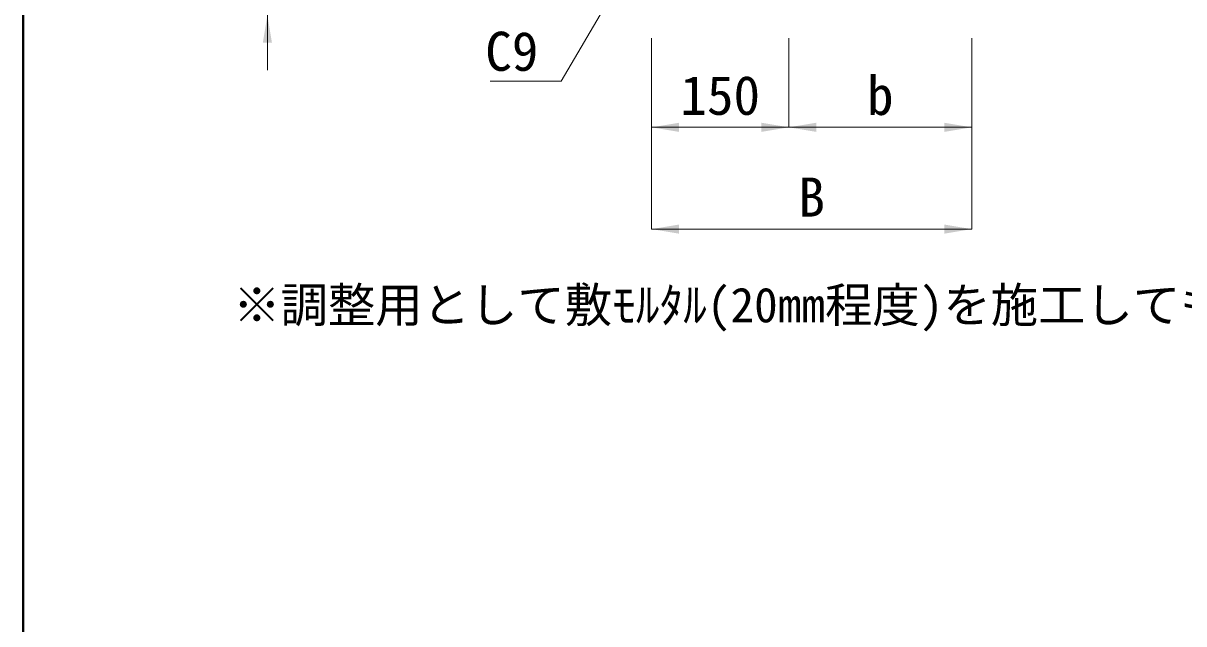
# Model space of a CAD drawing. Units: millimetres at full size; details may follow other scales. Extents: x 199178 to 219083, y 873019 to 880494.
# Drawn here: x 199678 to 200947, y 874888 to 875545 of the extents above; entities that cross this region are included whole.
import ezdxf
from ezdxf.enums import TextEntityAlignment as Align

# ---------------------------------------------------------------- set-up
doc = ezdxf.new("R2010")
doc.units = ezdxf.units.MM
doc.header["$LTSCALE"] = 20
for name, color, linetype, lineweight in [('図枠', 7, 'Continuous', 5), ('寸法線', 7, 'Continuous', 13), ('引出線', 4, 'Continuous', 13)]:
    doc.layers.add(name, color=color, linetype=linetype, lineweight=lineweight)
doc.layers.add('文字', color=7, linetype='Continuous')
doc.styles.add('ＭＳ ゴシック', font='')
doc.styles.get('ＭＳ ゴシック').set_extended_font_data('MS Gothic')

# ---------------------------------------------------------------- blocks, each defined once
blk = doc.blocks.new('filled_arrow')
at = {"color": 0, "linetype": 'Continuous', "lineweight": -2}
blk.add_solid([(7.5, 1.25), (0, 0), (7.5, -1.25)], dxfattribs=at)

msp = doc.modelspace()

# ---------------------------------------------------------------- linework, layer by layer
at = {"layer": '図枠', "lineweight": 40}
msp.add_line((199678.16, 880194.32), (199678.16, 873269.32), dxfattribs=at)
at = {"layer": '寸法線'}
for p, q in [((199945.2, 875713.37), (199945.2, 875493.37)), ((200365.41, 875528.37), (200365.41, 875319.6)), ((200365.41, 875528.37), (200365.41, 875430.89)), ((200515.41, 875528.37), (200515.41, 875430.89)), ((200515.41, 875528.37), (200515.41, 875430.89)), ((200715.41, 875528.37), (200715.41, 875319.6)), ((200715.41, 875528.37), (200715.41, 875430.89)), ((200365.41, 875430.89), (200515.41, 875430.89)), ((200515.41, 875430.89), (200715.41, 875430.89)), ((200365.41, 875319.6), (200715.41, 875319.6))]:
    msp.add_line(p, q, dxfattribs=at)
at = {"layer": '引出線'}
msp.add_lwpolyline([(200369.91, 875657.87), (200266.55, 875481.41), (200188.78, 875481.41)], dxfattribs=at)

# ---------------------------------------------------------------- block references
at = {"layer": '寸法線', "xscale": 4, "yscale": 4}
for p, rotation in [((199945.2, 875553.37), 270), ((200515.41, 875430.89), 180), ((200715.41, 875430.89), 180), ((200715.41, 875319.6), 180)]:
    msp.add_blockref('filled_arrow', p, dxfattribs=dict(at, rotation=rotation))
for p in [(200365.41, 875430.89), (200515.41, 875430.89), (200365.41, 875319.6)]:
    msp.add_blockref('filled_arrow', p, dxfattribs=at)

# ---------------------------------------------------------------- texts
at = {"layer": '寸法線', "style": 'ＭＳ ゴシック'}
for s, p in [('150', (200440.41, 875465.89)), ('b', (200615.41, 875465.89)), ('B', (200540.41, 875354.6))]:
    msp.add_text(s, height=42.72, dxfattribs=at).set_placement(p, align=Align.MIDDLE_CENTER)
at = {"layer": '引出線', "style": 'ＭＳ ゴシック'}
msp.add_text('C9', height=42.72, dxfattribs=at).set_placement((200241.55, 875535.41), align=Align.TOP_RIGHT)
at = {"layer": '文字', "style": 'ＭＳ ゴシック'}
msp.add_text('※調整用として敷ﾓﾙﾀﾙ(20mm程度)を施工してもよい。', height=37.98, dxfattribs=at).set_placement((200529.2, 875236.66), align=Align.MIDDLE_CENTER)

doc.saveas('drawing.dxf')
